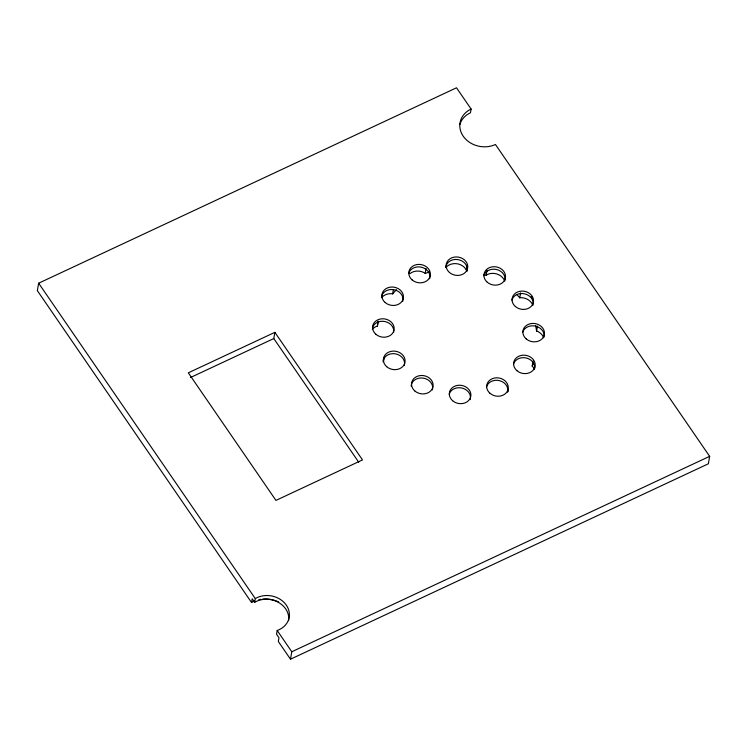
<?xml version="1.0" encoding="UTF-8"?>
<svg xmlns="http://www.w3.org/2000/svg" width="747" height="747" viewBox="0 0 747 747"><rect width="100%" height="100%" fill="white"/><g stroke="black" fill="none" stroke-linecap="round" stroke-linejoin="round"><path stroke-width="1.12" d="M372.314 329.408A11.793 9.972 9.9 0 1 375.993 326.588L377.394 326.14L377.963 321.798M459.816 124.609A23.587 19.936 9.9 0 1 470.461 112.778L471.114 109.053L456.51 87.791L38.648 283.206L37.35 290.658L251.552 602.512A26.042 22.018 9.9 0 1 254.578 601.027M358.784 462.29L273.794 338.55L274.877 332.34L188.319 372.818L275.942 500.397L362.5 459.919L274.877 332.34M251.552 602.512L252.197 598.786L254.634 602.325A21.346 18.04 9.9 0 1 278.117 602.203A21.346 18.04 9.9 0 1 288.585 620.682M254.634 602.325L255.287 598.599L38.648 283.206M255.287 598.599A21.346 18.04 9.9 0 1 286.325 605.154A21.346 18.04 9.9 0 1 277.193 630.496L276.539 634.222L278.976 637.761L278.323 641.486L290.49 659.209L708.352 463.794L709.65 456.342L495.448 144.488A23.587 19.936 9.9 0 1 463.196 136.169A23.587 19.936 9.9 0 1 471.114 109.053M290.49 659.209L291.797 651.757L277.193 630.496M377.394 326.14L378.262 321.173M381.596 297.651A11.793 9.972 9.9 0 1 391.111 293.674L392.633 293.888L393.324 289.92M383.547 361.473L384.238 357.505M409.804 273.729A11.793 9.972 9.9 0 1 423.932 272.571L425.174 273.402L426.042 268.434M467.164 265.194L466.305 270.162L465.689 268.929A11.793 9.972 9.9 0 0 445.875 267.585M484.009 274.466L486.148 275.279L487.007 270.311M511.882 300.033A10.85 9.169 9.9 0 1 524.954 293.916A10.85 9.169 9.9 0 1 532.872 305.439A11.793 9.963 9.9 0 0 521.266 297.68L519.753 297.81L520.612 292.843M508.025 391.54L508.371 389.551M543.648 337.84A11.793 9.972 9.9 0 0 538.027 331.584L536.598 331.042L537.466 326.075M534.376 369.597A11.793 9.972 9.9 0 0 533.143 367.141L532.181 366.077L533.05 361.109M532.181 366.077L533.115 364.069M392.633 293.888L396.442 289.649M486.148 275.279L487.343 274.522A11.793 9.972 9.9 0 1 504.701 281.133M190.401 377.552L273.794 338.55M291.797 651.757L709.65 456.342M425.174 273.402L429.366 272.039M516.887 294.617L519.753 297.81M535.627 325.561L536.598 331.042M258.798 599.692A26.042 22.018 9.9 0 1 260.768 599.309M262.785 599.066A26.042 22.018 9.9 0 1 278.687 601.998M522.629 332.378A10.962 9.272 9.9 0 1 535.375 326.094A10.962 9.272 9.9 0 1 544.031 337.065M445.726 267.529A10.85 9.169 9.9 0 1 458.154 259.639A10.85 9.169 9.9 0 1 466.996 271.376M383.024 361.735A10.85 9.169 9.9 0 1 395.452 353.845A10.85 9.169 9.9 0 1 404.295 365.572M513.469 364.162A10.85 9.169 9.9 0 1 526.075 357.944A10.85 9.169 9.9 0 1 534.637 368.803M486.54 386.797A10.85 9.169 9.9 0 1 499.612 380.681A10.85 9.169 9.9 0 1 507.53 392.203M449.18 394.229A10.85 9.169 9.9 0 1 462.253 388.113A10.85 9.169 9.9 0 1 470.171 399.645M411.111 386.05A10.85 9.169 9.9 0 1 423.54 378.159A10.85 9.169 9.9 0 1 432.382 389.897M372.454 327.774A10.85 9.169 9.9 0 1 385.06 321.555A10.85 9.169 9.9 0 1 393.622 332.415M381.437 297.595A10.85 9.169 9.9 0 1 393.874 289.705A10.85 9.169 9.9 0 1 402.717 301.433M408.656 273.393A10.85 9.169 9.9 0 1 421.719 267.277A10.85 9.169 9.9 0 1 429.637 278.808M483.795 275.708A10.85 9.169 9.9 0 1 496.41 269.49A10.85 9.169 9.9 0 1 504.972 280.34M531.21 296.568A11.793 9.963 9.9 0 1 532.424 298.044M386.713 366.702A10.925 9.235 9.9 0 0 404.799 363.107A10.925 9.235 9.9 0 0 391.204 351.323A10.925 9.235 9.9 0 0 386.713 366.702M515.365 306.513A10.803 9.132 9.9 0 0 533.255 302.946A10.803 9.132 9.9 0 0 519.809 291.302A10.803 9.132 9.9 0 0 515.365 306.513M526.196 338.914A10.85 9.169 9.9 0 0 544.161 335.338A10.85 9.169 9.9 0 0 530.65 323.638A10.85 9.169 9.9 0 0 526.196 338.914M516.915 370.671A10.85 9.169 9.9 0 0 534.889 367.094A10.85 9.169 9.9 0 0 521.378 355.395A10.85 9.169 9.9 0 0 516.915 370.671M489.995 393.305A10.85 9.169 9.9 0 0 507.96 389.719A10.85 9.169 9.9 0 0 494.458 378.029A10.85 9.169 9.9 0 0 489.995 393.305M452.635 400.737A10.85 9.169 9.9 0 0 470.601 397.161A10.85 9.169 9.9 0 0 457.089 385.461A10.85 9.169 9.9 0 0 452.635 400.737M414.846 390.989A10.85 9.169 9.9 0 0 432.821 387.413A10.85 9.169 9.9 0 0 419.31 375.713A10.85 9.169 9.9 0 0 414.846 390.989M375.9 334.282A10.85 9.169 9.9 0 0 393.874 330.706A10.85 9.169 9.9 0 0 380.363 319.006A10.85 9.169 9.9 0 0 375.9 334.282M385.181 302.526A10.85 9.169 9.9 0 0 403.147 298.949A10.85 9.169 9.9 0 0 389.635 287.25A10.85 9.169 9.9 0 0 385.181 302.526M412.101 279.901A10.85 9.169 9.9 0 0 430.076 276.325A10.85 9.169 9.9 0 0 416.565 264.625A10.85 9.169 9.9 0 0 412.101 279.901M449.451 272.478A10.869 9.188 9.9 0 0 467.454 268.892A10.869 9.188 9.9 0 0 453.915 257.173A10.869 9.188 9.9 0 0 449.451 272.478M487.249 282.217A10.85 9.169 9.9 0 0 505.215 278.64A10.85 9.169 9.9 0 0 491.713 266.94A10.85 9.169 9.9 0 0 487.249 282.217"/></g></svg>
